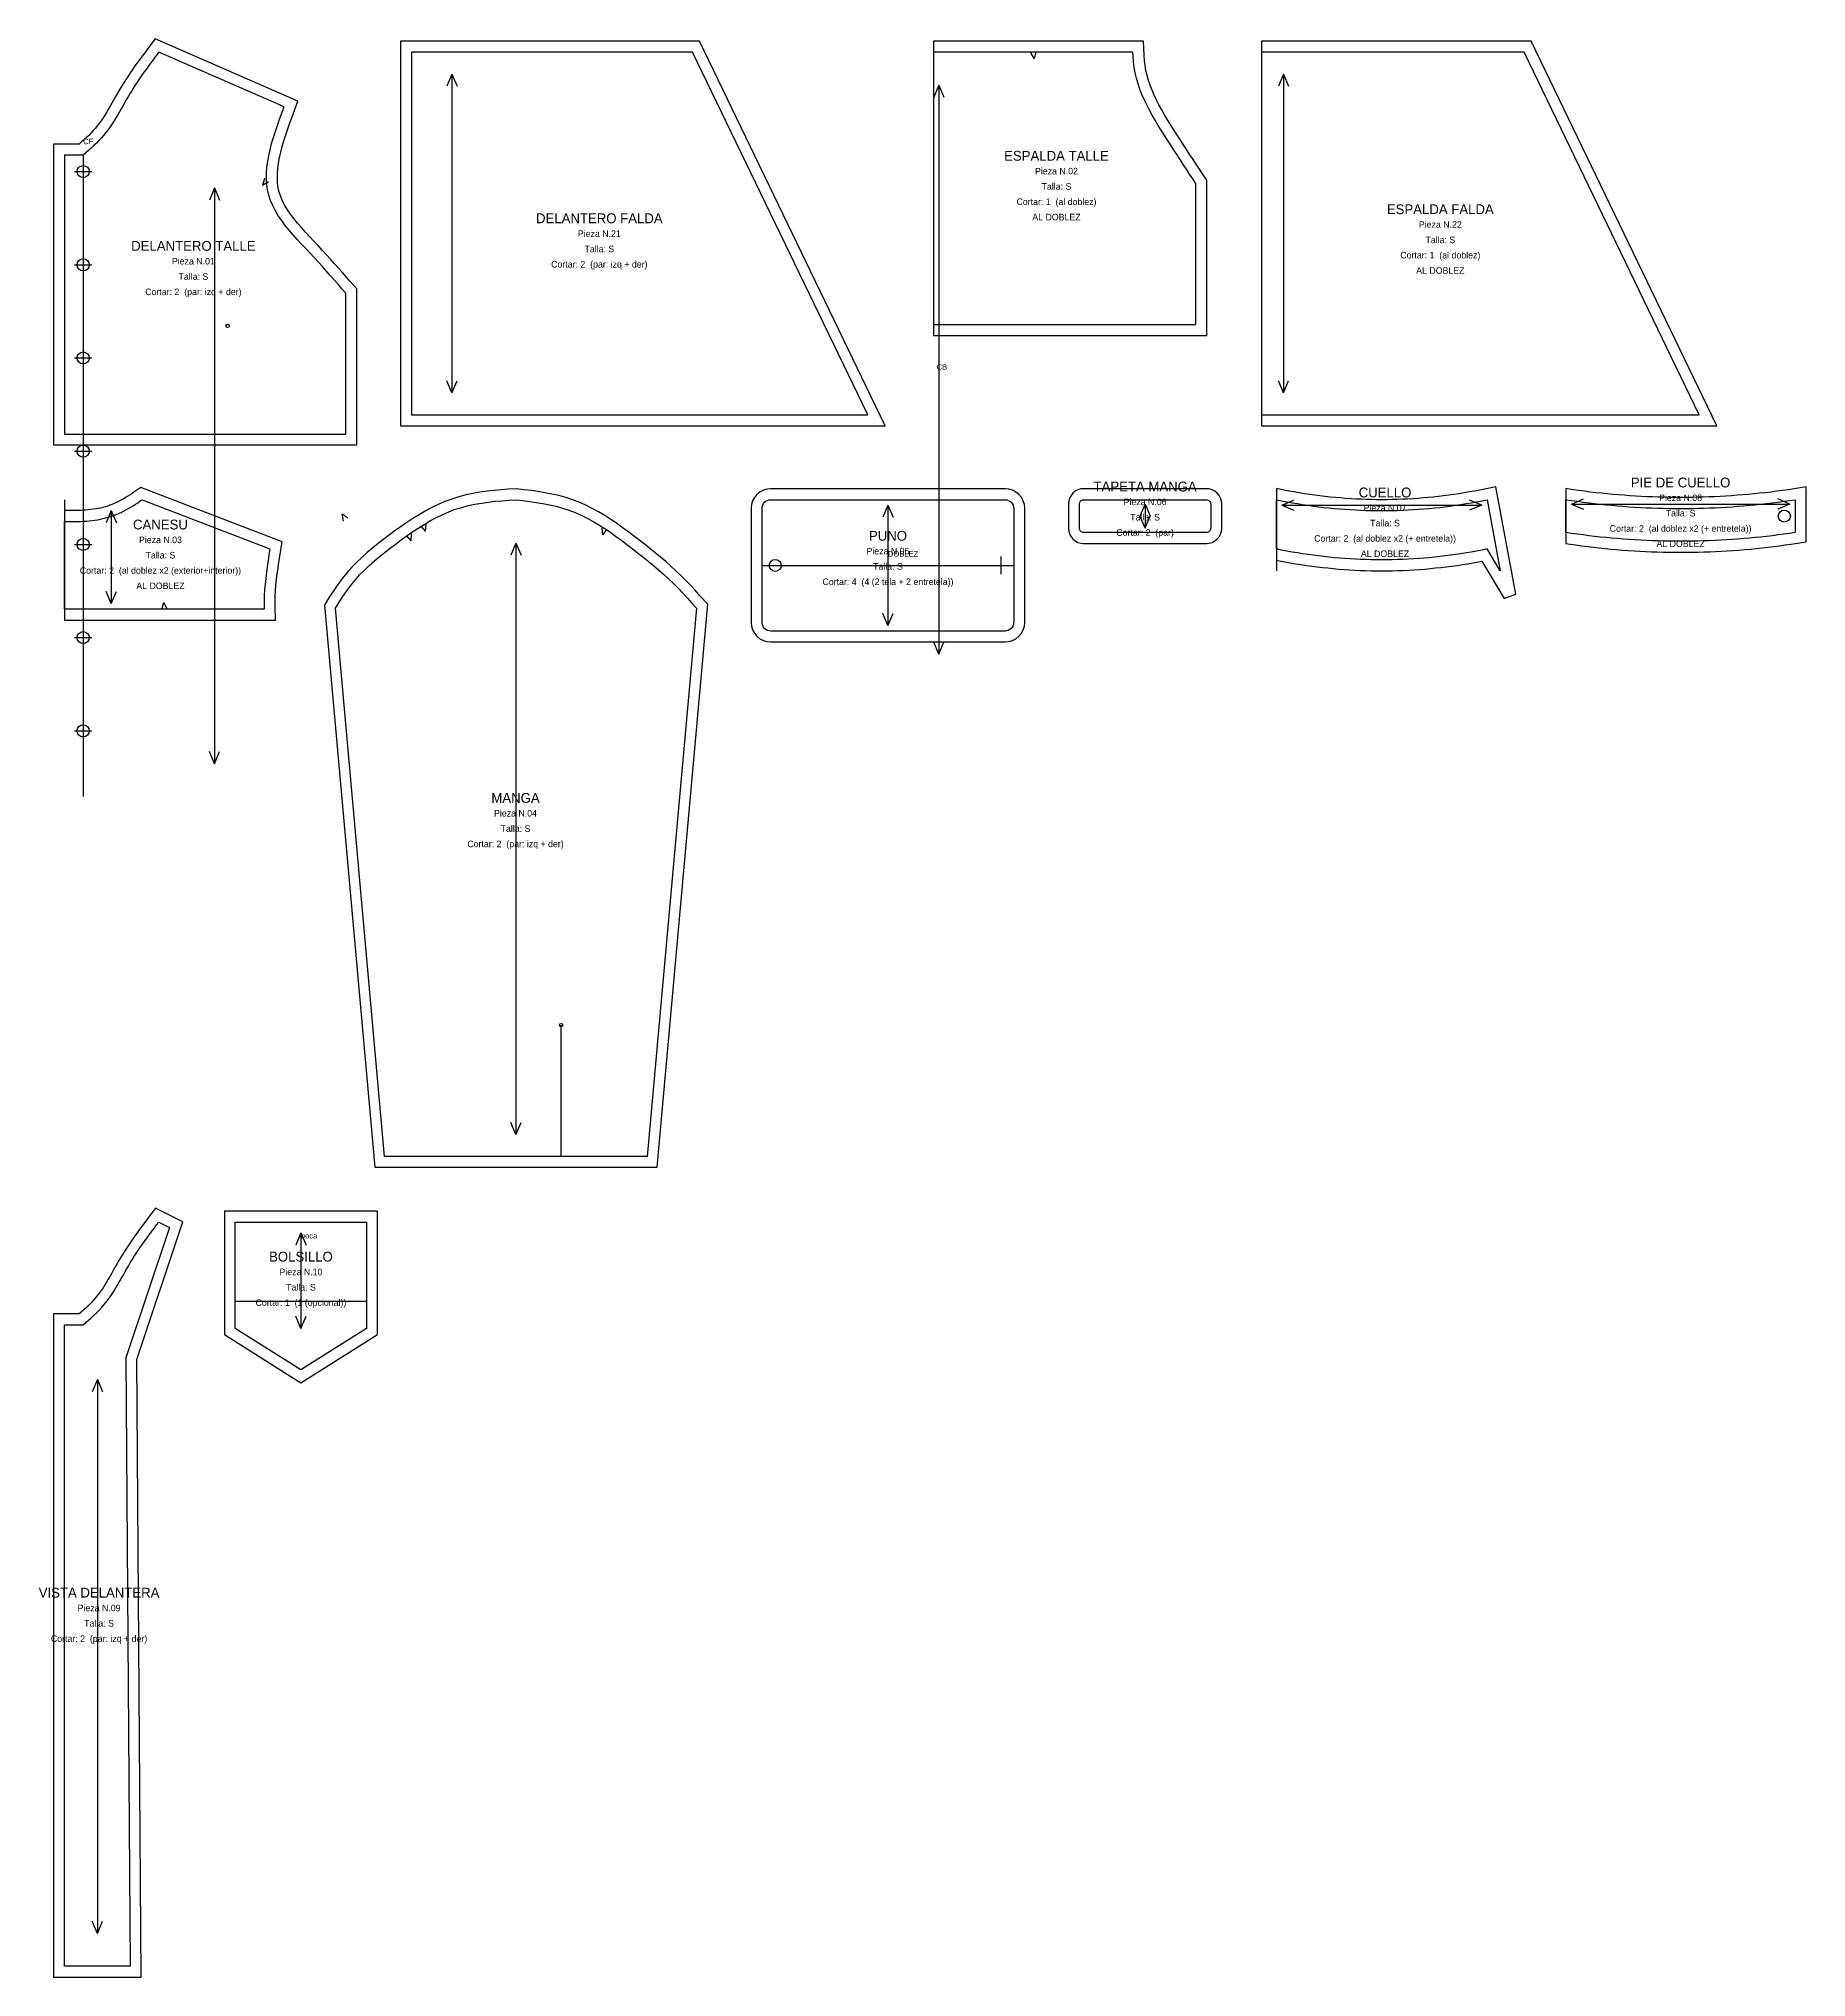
# Model space of a CAD drawing. Header units: centimetres. Extents: x -2 to 159, y -176 to 1.
import ezdxf
from ezdxf.enums import TextEntityAlignment as Align

# ---------------------------------------------------------------- set-up
doc = ezdxf.new("R2010")
doc.units = ezdxf.units.CM
for name, color, linetype in [('BOTONES', 30, 'Continuous'), ('CENTROS', 5, 'Continuous'), ('CONSTRUCCION', 8, 'Continuous'), ('CORTE', 1, 'Continuous'), ('COSTURA', 3, 'Continuous'), ('DOBLEZ', 6, 'Continuous'), ('HILO', 2, 'Continuous'), ('OJAL', 200, 'Continuous'), ('PIQUETES', 4, 'Continuous'), ('REFERENCIAS', 9, 'Continuous'), ('TEXTOS', 7, 'Continuous')]:
    doc.layers.add(name, color=color, linetype=linetype)

msp = doc.modelspace()

# ---------------------------------------------------------------- linework, layer by layer
at = {"layer": 'BOTONES'}
for centre in [(1.7, -10.9), (1.7, -19.42), (1.7, -27.93), (1.7, -36.45), (157.17, -42.38), (1.7, -44.97), (64.95, -46.88), (1.7, -53.48), (1.7, -62)]:
    msp.add_circle(centre, 0.55, dxfattribs=at)
at = {"layer": 'CENTROS'}
for centre in [(14.9, -25), (45.38, -88.88)]:
    msp.add_circle(centre, 0.15, dxfattribs=at)
at = {"layer": 'CONSTRUCCION'}
for p, q in [((1.7, -9.4), (1.7, -68)), ((63.75, -46.88), (86.75, -46.88)), ((45.38, -100.88), (45.38, -88.88)), ((15.6, -114.1), (27.6, -114.1))]:
    msp.add_line(p, q, dxfattribs=at)
at = {"layer": 'CORTE'}
for points in [[(-1, -8.4), (-1, -35.88), (26.7, -35.88), (26.7, -21.62), (26.1, -20.94), (25.75, -20.54), (25.39, -20.13), (25.03, -19.72), (24.67, -19.32), (24.3, -18.91), (23.93, -18.5), (23.55, -18.08), (23.16, -17.67), (22.77, -17.26), (22.38, -16.84), (22.01, -16.43), (21.64, -16.02), (21.29, -15.61), (20.96, -15.2), (20.65, -14.8), (20.38, -14.39), (20.13, -13.99), (19.92, -13.59), (19.75, -13.19), (19.62, -12.79), (19.53, -12.39), (19.47, -11.97), (19.45, -11.53), (19.45, -11.08), (19.49, -10.61), (19.55, -10.13), (19.64, -9.64), (19.75, -9.13), (19.89, -8.62), (20.04, -8.09), (20.21, -7.55), (20.39, -7.01), (20.59, -6.46), (20.79, -5.91), (21.32, -4.46), (8.27, 1.23), (7.6, 0.34), (7.41, 0.08), (7.21, -0.19), (7.02, -0.45), (6.82, -0.72), (6.63, -0.98), (6.43, -1.25), (6.24, -1.53), (6.05, -1.8), (5.86, -2.08), (5.68, -2.36), (5.49, -2.64), (5.31, -2.93), (5.14, -3.22), (4.96, -3.51), (4.8, -3.8), (4.63, -4.09), (4.47, -4.38), (4.31, -4.66), (4.15, -4.94), (3.99, -5.22), (3.83, -5.49), (3.67, -5.75), (3.51, -6), (3.34, -6.25), (3.17, -6.49), (2.99, -6.72), (2.81, -6.94), (2.62, -7.16), (2.42, -7.37), (2.21, -7.59), (1.99, -7.8), (1.76, -8.01), (1.52, -8.22), (1.32, -8.4), (-1, -8.4)], [(74.99, -34.12), (58.03, 1), (30.7, 1), (30.7, -34.12), (74.99, -34.12)], [(103.66, -10.58), (103.37, -10.14), (103.08, -9.7), (102.79, -9.27), (102.5, -8.83), (102.21, -8.38), (101.92, -7.94), (101.64, -7.5), (101.35, -7.05), (101.07, -6.6), (100.79, -6.16), (100.52, -5.71), (100.27, -5.26), (100.02, -4.81), (99.8, -4.37), (99.58, -3.92), (99.39, -3.47), (99.22, -3.02), (99.06, -2.57), (98.94, -2.13), (98.83, -1.68), (98.75, -1.22), (98.69, -0.76), (98.65, -0.28), (98.6, 1), (79.4, 1), (79.4, -25.88), (104.4, -25.88), (104.4, -11.7), (103.94, -11.01), (103.66, -10.58)], [(134.03, 1), (109.4, 1), (109.4, -34.12), (150.99, -34.12), (134.03, 1)], [(19.24, -50.68), (19.23, -50.2), (19.25, -49.7), (19.28, -49.2), (19.32, -48.69), (19.37, -48.18), (19.44, -47.66), (19.51, -47.13), (19.58, -46.6), (19.67, -46.07), (19.87, -44.74), (6.97, -39.76), (6.33, -40.19), (6.13, -40.33), (5.93, -40.46), (5.73, -40.59), (5.53, -40.71), (5.34, -40.83), (5.14, -40.93), (4.94, -41.04), (4.74, -41.13), (4.54, -41.22), (4.33, -41.31), (4.12, -41.39), (3.91, -41.46), (3.7, -41.53), (3.49, -41.59), (3.27, -41.64), (3.06, -41.69), (2.84, -41.73), (2.62, -41.76), (2.39, -41.79), (2.17, -41.82), (1.94, -41.84), (1.71, -41.85), (1.47, -41.86), (1.23, -41.87), (0.99, -41.88), (0.75, -41.88), (0.5, -41.88), (0.25, -41.88), (0, -41.88), (0, -51.88), (19.28, -51.88), (19.24, -50.68)], [(28.34, -101.88), (54.17, -101.88), (58.78, -50.44), (58.07, -49.65), (57.65, -49.19), (57.22, -48.73), (56.78, -48.27), (56.33, -47.82), (55.87, -47.39), (55.41, -46.96), (54.94, -46.54), (54.46, -46.13), (53.97, -45.73), (53.48, -45.33), (52.99, -44.94), (52.49, -44.55), (51.99, -44.17), (51.48, -43.79), (50.97, -43.41), (50.45, -43.04), (49.91, -42.68), (49.36, -42.33), (48.8, -42), (48.23, -41.68), (47.64, -41.39), (47.04, -41.12), (46.42, -40.89), (45.8, -40.69), (45.16, -40.51), (44.53, -40.37), (43.89, -40.25), (43.26, -40.14), (42.63, -40.05), (42, -39.97), (41.28, -39.88), (40.54, -39.93), (39.9, -39.98), (39.26, -40.04), (38.61, -40.11), (37.96, -40.2), (37.31, -40.31), (36.67, -40.45), (36.02, -40.61), (35.38, -40.82), (34.76, -41.05), (34.14, -41.31), (33.55, -41.6), (32.96, -41.92), (32.39, -42.25), (31.83, -42.6), (31.28, -42.96), (30.75, -43.33), (30.22, -43.71), (29.7, -44.09), (29.18, -44.48), (28.66, -44.88), (28.16, -45.29), (27.66, -45.71), (27.17, -46.15), (26.69, -46.61), (26.23, -47.08), (25.79, -47.57), (25.36, -48.09), (24.97, -48.63), (24.6, -49.17), (24.25, -49.71), (23.74, -50.53), (28.34, -101.88)], [(62.75, -52.13), (62.78, -52.43), (62.88, -52.77), (63.05, -53.08), (63.27, -53.36), (63.54, -53.58), (63.86, -53.75), (64.19, -53.85), (64.5, -53.88), (85.99, -53.88), (86.3, -53.85), (86.64, -53.75), (86.95, -53.58), (87.22, -53.36), (87.45, -53.08), (87.61, -52.77), (87.72, -52.43), (87.75, -52.13), (87.75, -41.63), (87.72, -41.33), (87.61, -40.99), (87.45, -40.68), (87.22, -40.4), (86.95, -40.18), (86.64, -40.01), (86.3, -39.91), (85.99, -39.88), (64.5, -39.88), (64.19, -39.91), (63.86, -40.01), (63.54, -40.18), (63.27, -40.4), (63.05, -40.68), (62.88, -40.99), (62.78, -41.33), (62.75, -41.63), (62.75, -52.13)], [(91.75, -43.53), (91.77, -43.75), (91.85, -44.02), (91.98, -44.26), (92.15, -44.47), (92.37, -44.65), (92.61, -44.78), (92.87, -44.86), (93.1, -44.88), (104.39, -44.88), (104.62, -44.86), (104.88, -44.78), (105.13, -44.65), (105.34, -44.47), (105.51, -44.26), (105.64, -44.02), (105.72, -43.75), (105.75, -43.53), (105.75, -41.23), (105.72, -41.01), (105.64, -40.74), (105.51, -40.5), (105.34, -40.29), (105.13, -40.11), (104.88, -39.98), (104.62, -39.9), (104.39, -39.88), (93.1, -39.88), (92.87, -39.9), (92.61, -39.98), (92.37, -40.11), (92.15, -40.29), (91.98, -40.5), (91.85, -40.74), (91.77, -41.01), (91.75, -41.23), (91.75, -43.53)], [(111.53, -46.55), (112.02, -46.64), (112.51, -46.73), (113, -46.81), (113.49, -46.88), (113.98, -46.95), (114.47, -47.01), (114.97, -47.07), (115.46, -47.12), (115.95, -47.17), (116.44, -47.22), (116.93, -47.25), (117.43, -47.29), (117.92, -47.32), (118.41, -47.34), (118.9, -47.36), (119.39, -47.37), (119.89, -47.38), (120.38, -47.38), (120.87, -47.38), (121.36, -47.37), (121.85, -47.36), (122.35, -47.34), (122.84, -47.32), (123.33, -47.29), (123.82, -47.25), (124.31, -47.22), (124.81, -47.17), (125.3, -47.12), (125.79, -47.07), (126.28, -47.01), (126.77, -46.95), (127.26, -46.88), (127.76, -46.81), (128.25, -46.73), (128.74, -46.64), (129.23, -46.55), (129.51, -46.5), (131.57, -49.92), (132.62, -49.52), (130.81, -39.7), (129.33, -40), (128.86, -40.09), (128.39, -40.17), (127.92, -40.25), (127.45, -40.33), (126.98, -40.4), (126.5, -40.47), (126.03, -40.53), (125.56, -40.58), (125.09, -40.64), (124.62, -40.68), (124.15, -40.72), (123.68, -40.76), (123.21, -40.79), (122.73, -40.82), (122.26, -40.84), (121.79, -40.86), (121.32, -40.87), (120.85, -40.88), (120.38, -40.88), (119.91, -40.88), (119.44, -40.87), (118.96, -40.86), (118.49, -40.84), (118.02, -40.82), (117.55, -40.79), (117.08, -40.76), (116.61, -40.72), (116.14, -40.68), (115.67, -40.64), (115.19, -40.58), (114.72, -40.53), (114.25, -40.47), (113.78, -40.4), (113.31, -40.33), (112.84, -40.25), (112.36, -40.17), (111.89, -40.09), (111.42, -40), (110.75, -39.86), (110.75, -46.4), (111.03, -46.46), (111.53, -46.55)], [(138.12, -45.02), (138.65, -45.09), (139.19, -45.16), (139.72, -45.22), (140.25, -45.28), (140.78, -45.34), (141.31, -45.39), (141.84, -45.43), (142.37, -45.48), (142.91, -45.52), (143.44, -45.55), (143.97, -45.58), (144.5, -45.61), (145.03, -45.63), (145.56, -45.65), (146.1, -45.66), (146.63, -45.67), (147.16, -45.68), (147.69, -45.68), (148.22, -45.68), (148.76, -45.67), (149.29, -45.66), (149.82, -45.65), (150.35, -45.63), (150.88, -45.61), (151.41, -45.58), (151.95, -45.55), (152.48, -45.52), (153.01, -45.48), (153.54, -45.43), (154.07, -45.39), (154.6, -45.34), (155.14, -45.28), (155.67, -45.22), (156.2, -45.16), (156.73, -45.09), (157.26, -45.02), (157.79, -44.95), (159.17, -44.74), (159.17, -39.72), (157.51, -39.97), (156.99, -40.04), (156.47, -40.11), (155.96, -40.18), (155.44, -40.24), (154.92, -40.29), (154.41, -40.35), (153.89, -40.4), (153.37, -40.44), (152.86, -40.48), (152.34, -40.52), (151.82, -40.55), (151.31, -40.58), (150.79, -40.61), (150.27, -40.63), (149.76, -40.65), (149.24, -40.66), (148.72, -40.67), (148.21, -40.68), (147.69, -40.68), (147.18, -40.68), (146.66, -40.67), (146.14, -40.66), (145.63, -40.65), (145.11, -40.63), (144.59, -40.61), (144.08, -40.58), (143.56, -40.55), (143.04, -40.52), (142.53, -40.48), (142.01, -40.44), (141.49, -40.4), (140.98, -40.35), (140.46, -40.29), (139.94, -40.24), (139.43, -40.18), (138.91, -40.11), (138.39, -40.04), (137.88, -39.97), (137.21, -39.87), (137.21, -44.89), (137.59, -44.95), (138.12, -45.02)], [(-1, -175.88), (7.01, -175.88), (6.6, -119.44), (10.82, -106.87), (8.3, -105.61), (7.6, -106.54), (7.41, -106.8), (7.21, -107.07), (7.02, -107.33), (6.82, -107.6), (6.63, -107.86), (6.43, -108.13), (6.24, -108.41), (6.05, -108.68), (5.86, -108.96), (5.68, -109.24), (5.49, -109.52), (5.31, -109.81), (5.14, -110.1), (4.96, -110.39), (4.8, -110.68), (4.63, -110.97), (4.47, -111.26), (4.31, -111.54), (4.15, -111.82), (3.99, -112.1), (3.83, -112.37), (3.67, -112.63), (3.51, -112.88), (3.34, -113.13), (3.17, -113.37), (2.99, -113.6), (2.81, -113.82), (2.62, -114.04), (2.42, -114.25), (2.21, -114.47), (1.99, -114.68), (1.76, -114.89), (1.52, -115.1), (1.32, -115.28), (-1, -115.28), (-1, -175.88)], [(14.6, -117.15), (21.6, -121.56), (28.6, -117.15), (28.6, -105.88), (14.6, -105.88), (14.6, -117.15)]]:
    msp.add_lwpolyline(points, close=True, dxfattribs=at)
at = {"layer": 'COSTURA'}
for points in [[(25.7, -22), (25.35, -21.6), (25, -21.2), (24.64, -20.79), (24.28, -20.39), (23.92, -19.98), (23.56, -19.58), (23.19, -19.17), (22.81, -18.76), (22.43, -18.35), (22.04, -17.94), (21.65, -17.52), (21.27, -17.11), (20.89, -16.68), (20.52, -16.25), (20.17, -15.82), (19.84, -15.38), (19.53, -14.93), (19.26, -14.48), (19.02, -14.01), (18.82, -13.54), (18.66, -13.06), (18.55, -12.57), (18.48, -12.07), (18.45, -11.56), (18.45, -11.04), (18.49, -10.51), (18.56, -9.98), (18.66, -9.44), (18.78, -8.9), (18.92, -8.35), (19.08, -7.8), (19.26, -7.24), (19.45, -6.68), (19.65, -6.12), (19.85, -5.56), (20.06, -5), (8.6, 0), (8.4, -0.26), (8.21, -0.52), (8.02, -0.78), (7.82, -1.04), (7.63, -1.3), (7.44, -1.57), (7.25, -1.83), (7.06, -2.1), (6.88, -2.37), (6.69, -2.64), (6.51, -2.91), (6.34, -3.18), (6.16, -3.46), (5.99, -3.73), (5.83, -4.02), (5.66, -4.3), (5.5, -4.58), (5.34, -4.87), (5.18, -5.16), (5.02, -5.44), (4.85, -5.72), (4.69, -6), (4.52, -6.28), (4.34, -6.55), (4.16, -6.82), (3.97, -7.08), (3.78, -7.34), (3.57, -7.59), (3.36, -7.83), (3.14, -8.07), (2.91, -8.3), (2.67, -8.52), (2.43, -8.75), (2.19, -8.97), (1.95, -9.18), (1.7, -9.4), (0, -9.4), (0, -34.88), (25.7, -34.88)], [(31.7, -33.12), (73.4, -33.12), (57.4, 0), (31.7, 0)], [(103.4, -12), (103.11, -11.56), (102.82, -11.13), (102.53, -10.69), (102.24, -10.25), (101.96, -9.81), (101.67, -9.37), (101.38, -8.93), (101.09, -8.49), (100.8, -8.04), (100.51, -7.59), (100.22, -7.13), (99.94, -6.68), (99.66, -6.21), (99.39, -5.75), (99.14, -5.28), (98.9, -4.81), (98.67, -4.33), (98.46, -3.85), (98.28, -3.36), (98.11, -2.87), (97.97, -2.38), (97.85, -1.88), (97.76, -1.37), (97.7, -0.86), (97.66, -0.34), (97.64, 0), (79.4, 0), (79.4, -24.88), (103.4, -24.88)], [(109.4, -33.12), (149.4, -33.12), (133.4, 0), (109.4, 0)], [(0, -42.88), (0.25, -42.88), (0.5, -42.88), (0.76, -42.88), (1.01, -42.88), (1.26, -42.87), (1.51, -42.86), (1.76, -42.85), (2.01, -42.83), (2.26, -42.81), (2.51, -42.79), (2.76, -42.75), (3.01, -42.71), (3.25, -42.67), (3.5, -42.61), (3.74, -42.55), (3.99, -42.49), (4.23, -42.41), (4.46, -42.33), (4.7, -42.24), (4.93, -42.14), (5.16, -42.04), (5.39, -41.93), (5.61, -41.82), (5.83, -41.69), (6.05, -41.57), (6.26, -41.43), (6.47, -41.3), (6.68, -41.16), (6.89, -41.02), (7.1, -40.88), (18.76, -45.38), (18.68, -45.92), (18.6, -46.46), (18.52, -46.99), (18.44, -47.53), (18.38, -48.07), (18.32, -48.6), (18.28, -49.13), (18.25, -49.66), (18.23, -50.18), (18.24, -50.71), (18.24, -50.88), (0, -50.88)], [(24.76, -50.78), (25.09, -50.25), (25.43, -49.72), (25.78, -49.21), (26.15, -48.71), (26.55, -48.23), (26.96, -47.76), (27.4, -47.32), (27.85, -46.89), (28.31, -46.47), (28.79, -46.06), (29.29, -45.67), (29.79, -45.28), (30.29, -44.9), (30.8, -44.52), (31.32, -44.15), (31.84, -43.79), (32.37, -43.44), (32.91, -43.11), (33.45, -42.79), (34, -42.5), (34.56, -42.22), (35.13, -41.98), (35.71, -41.76), (36.3, -41.58), (36.89, -41.42), (37.5, -41.29), (38.12, -41.19), (38.74, -41.1), (39.36, -41.03), (39.99, -40.98), (40.62, -40.93), (41.25, -40.88), (41.87, -40.96), (42.49, -41.04), (43.11, -41.13), (43.72, -41.23), (44.32, -41.35), (44.92, -41.48), (45.51, -41.64), (46.09, -41.83), (46.66, -42.05), (47.22, -42.29), (47.77, -42.57), (48.31, -42.86), (48.84, -43.18), (49.36, -43.52), (49.88, -43.86), (50.39, -44.23), (50.89, -44.59), (51.39, -44.97), (51.88, -45.35), (52.37, -45.73), (52.86, -46.11), (53.34, -46.5), (53.81, -46.89), (54.28, -47.29), (54.74, -47.7), (55.19, -48.12), (55.64, -48.54), (56.07, -48.97), (56.5, -49.42), (56.92, -49.87), (57.33, -50.32), (57.75, -50.78), (53.25, -100.88), (29.25, -100.88)], [(63.75, -41.68), (63.76, -41.52), (63.81, -41.37), (63.88, -41.24), (63.98, -41.11), (64.1, -41.01), (64.24, -40.94), (64.39, -40.9), (64.55, -40.88), (85.95, -40.88), (86.1, -40.9), (86.25, -40.94), (86.39, -41.01), (86.51, -41.11), (86.61, -41.24), (86.68, -41.37), (86.73, -41.52), (86.75, -41.68), (86.75, -52.08), (86.73, -52.24), (86.68, -52.39), (86.61, -52.52), (86.51, -52.65), (86.39, -52.75), (86.25, -52.82), (86.1, -52.86), (85.95, -52.88), (64.55, -52.88), (64.39, -52.86), (64.24, -52.82), (64.1, -52.75), (63.98, -52.65), (63.88, -52.52), (63.81, -52.39), (63.76, -52.24), (63.75, -52.08)], [(92.75, -41.28), (92.75, -41.2), (92.78, -41.13), (92.81, -41.06), (92.86, -41), (92.92, -40.95), (92.99, -40.91), (93.07, -40.89), (93.15, -40.88), (104.35, -40.88), (104.42, -40.89), (104.5, -40.91), (104.57, -40.95), (104.63, -41), (104.68, -41.06), (104.72, -41.13), (104.74, -41.2), (104.75, -41.28), (104.75, -43.48), (104.74, -43.56), (104.72, -43.63), (104.68, -43.7), (104.63, -43.76), (104.57, -43.81), (104.5, -43.85), (104.42, -43.87), (104.35, -43.88), (93.15, -43.88), (93.07, -43.87), (92.99, -43.85), (92.92, -43.81), (92.86, -43.76), (92.81, -43.7), (92.78, -43.63), (92.75, -43.56), (92.75, -43.48)], [(110.75, -40.88), (111.23, -40.98), (111.71, -41.07), (112.19, -41.16), (112.67, -41.24), (113.15, -41.32), (113.64, -41.39), (114.12, -41.46), (114.6, -41.52), (115.08, -41.58), (115.56, -41.63), (116.04, -41.68), (116.52, -41.72), (117.01, -41.76), (117.49, -41.79), (117.97, -41.82), (118.45, -41.84), (118.93, -41.86), (119.41, -41.87), (119.9, -41.88), (120.38, -41.88), (120.86, -41.88), (121.34, -41.87), (121.82, -41.86), (122.3, -41.84), (122.79, -41.82), (123.27, -41.79), (123.75, -41.76), (124.23, -41.72), (124.71, -41.68), (125.19, -41.63), (125.68, -41.58), (126.16, -41.52), (126.64, -41.46), (127.12, -41.39), (127.6, -41.32), (128.08, -41.24), (128.56, -41.16), (129.05, -41.07), (129.53, -40.98), (130.01, -40.88), (131.21, -47.38), (130.01, -45.38), (129.53, -45.48), (129.05, -45.57), (128.56, -45.66), (128.08, -45.74), (127.6, -45.82), (127.12, -45.89), (126.64, -45.96), (126.16, -46.02), (125.68, -46.08), (125.19, -46.13), (124.71, -46.18), (124.23, -46.22), (123.75, -46.26), (123.27, -46.29), (122.79, -46.32), (122.3, -46.34), (121.82, -46.36), (121.34, -46.37), (120.86, -46.38), (120.38, -46.38), (119.9, -46.38), (119.41, -46.37), (118.93, -46.36), (118.45, -46.34), (117.97, -46.32), (117.49, -46.29), (117.01, -46.26), (116.52, -46.22), (116.04, -46.18), (115.56, -46.13), (115.08, -46.08), (114.6, -46.02), (114.12, -45.96), (113.64, -45.89), (113.15, -45.82), (112.67, -45.74), (112.19, -45.66), (111.71, -45.57), (111.23, -45.48), (110.75, -45.38)], [(137.21, -40.88), (137.73, -40.96), (138.26, -41.03), (138.78, -41.1), (139.31, -41.17), (139.83, -41.23), (140.35, -41.29), (140.88, -41.34), (141.4, -41.39), (141.93, -41.44), (142.45, -41.48), (142.97, -41.52), (143.5, -41.55), (144.02, -41.58), (144.55, -41.61), (145.07, -41.63), (145.6, -41.65), (146.12, -41.66), (146.64, -41.67), (147.17, -41.68), (147.69, -41.68), (148.22, -41.68), (148.74, -41.67), (149.26, -41.66), (149.79, -41.65), (150.31, -41.63), (150.84, -41.61), (151.36, -41.58), (151.88, -41.55), (152.41, -41.52), (152.93, -41.48), (153.46, -41.44), (153.98, -41.39), (154.51, -41.34), (155.03, -41.29), (155.55, -41.23), (156.08, -41.17), (156.6, -41.1), (157.13, -41.03), (157.65, -40.96), (158.17, -40.88), (158.17, -43.88), (157.65, -43.96), (157.13, -44.03), (156.6, -44.1), (156.08, -44.17), (155.55, -44.23), (155.03, -44.29), (154.51, -44.34), (153.98, -44.39), (153.46, -44.44), (152.93, -44.48), (152.41, -44.52), (151.88, -44.55), (151.36, -44.58), (150.84, -44.61), (150.31, -44.63), (149.79, -44.65), (149.26, -44.66), (148.74, -44.67), (148.22, -44.68), (147.69, -44.68), (147.17, -44.68), (146.64, -44.67), (146.12, -44.66), (145.6, -44.65), (145.07, -44.63), (144.55, -44.61), (144.02, -44.58), (143.5, -44.55), (142.97, -44.52), (142.45, -44.48), (141.93, -44.44), (141.4, -44.39), (140.88, -44.34), (140.35, -44.29), (139.83, -44.23), (139.31, -44.17), (138.78, -44.1), (138.26, -44.03), (137.73, -43.96), (137.21, -43.88)], [(0, -116.28), (1.7, -116.28), (1.95, -116.06), (2.19, -115.85), (2.43, -115.63), (2.67, -115.4), (2.91, -115.18), (3.14, -114.95), (3.36, -114.71), (3.57, -114.47), (3.78, -114.22), (3.97, -113.96), (4.16, -113.7), (4.34, -113.43), (4.52, -113.16), (4.69, -112.88), (4.85, -112.6), (5.02, -112.32), (5.18, -112.04), (5.34, -111.75), (5.5, -111.46), (5.66, -111.18), (5.83, -110.9), (5.99, -110.61), (6.16, -110.34), (6.34, -110.06), (6.51, -109.79), (6.69, -109.52), (6.88, -109.25), (7.06, -108.98), (7.25, -108.71), (7.44, -108.45), (7.63, -108.18), (7.82, -107.92), (8.02, -107.66), (8.21, -107.4), (8.4, -107.14), (8.6, -106.88), (9.6, -107.38), (5.6, -119.28), (6, -174.88), (0, -174.88)], [(15.6, -106.88), (27.6, -106.88), (27.6, -116.6), (21.6, -120.38), (15.6, -116.6)]]:
    msp.add_lwpolyline(points, close=True, dxfattribs=at)
at = {"layer": 'DOBLEZ'}
for p, q in [((79.4, 0), (79.4, -24.88)), ((109.4, 0), (109.4, -33.12)), ((0, -40.88), (0, -50.88)), ((110.75, -40.88), (110.75, -47.38)), ((137.21, -40.88), (137.21, -44.68))]:
    msp.add_line(p, q, dxfattribs=at)
at = {"layer": 'HILO'}
for p, q in [((35.4, -2), (34.93, -3.11)), ((35.4, -2), (35.4, -31.12)), ((35.4, -2), (35.87, -3.11)), ((79.9, -3), (79.43, -4.11)), ((79.9, -3), (79.9, -55)), ((79.9, -3), (80.37, -4.11)), ((111.4, -2), (110.93, -3.11)), ((111.4, -2), (111.4, -31.12)), ((111.4, -2), (111.87, -3.11)), ((13.7, -12.4), (13.23, -13.51)), ((13.7, -12.4), (13.7, -65)), ((13.7, -12.4), (14.17, -13.51)), ((35.4, -31.12), (34.93, -30.01)), ((35.4, -31.12), (35.87, -30.01)), ((111.4, -31.12), (110.93, -30.01)), ((111.4, -31.12), (111.87, -30.01)), ((4.26, -41.88), (3.79, -42.99)), ((4.26, -41.88), (4.26, -50.38)), ((4.26, -41.88), (4.73, -42.99)), ((75.25, -41.38), (74.78, -42.49)), ((75.25, -41.38), (75.25, -52.38)), ((75.25, -41.38), (75.71, -42.49)), ((98.75, -41.28), (98.28, -42.39)), ((98.75, -43.48), (98.28, -42.37)), ((98.75, -41.28), (98.75, -43.48)), ((98.75, -41.28), (99.21, -42.39)), ((98.75, -43.48), (99.21, -42.37)), ((111.25, -41.38), (112.35, -40.91)), ((111.25, -41.38), (129.51, -41.38)), ((111.25, -41.38), (112.35, -41.85)), ((129.51, -41.38), (128.4, -40.91)), ((129.51, -41.38), (128.4, -41.85)), ((137.71, -41.28), (138.82, -40.81)), ((137.71, -41.28), (157.67, -41.28)), ((137.71, -41.28), (138.82, -41.75)), ((157.67, -41.28), (156.57, -40.81)), ((157.67, -41.28), (156.57, -41.75)), ((41.25, -44.84), (40.79, -45.95)), ((41.25, -44.84), (41.25, -98.88)), ((41.25, -44.84), (41.72, -45.95)), ((4.26, -50.38), (3.79, -49.27)), ((4.26, -50.38), (4.73, -49.27)), ((75.25, -52.38), (74.78, -51.27)), ((75.25, -52.38), (75.71, -51.27)), ((79.9, -55), (79.43, -53.89)), ((79.9, -55), (80.37, -53.89)), ((13.7, -65), (13.23, -63.89)), ((13.7, -65), (14.17, -63.89)), ((41.25, -98.88), (40.79, -97.77)), ((41.25, -98.88), (41.72, -97.77)), ((21.6, -107.88), (21.13, -108.99)), ((21.6, -107.88), (21.6, -116.6)), ((21.6, -107.88), (22.07, -108.99)), ((21.6, -116.6), (21.13, -115.49)), ((21.6, -116.6), (22.07, -115.49)), ((3, -121.28), (2.53, -122.39)), ((3, -121.28), (3, -171.88)), ((3, -121.28), (3.47, -122.39)), ((3, -171.88), (2.53, -170.77)), ((3, -171.88), (3.47, -170.77))]:
    msp.add_line(p, q, dxfattribs=at)
at = {"layer": 'OJAL'}
for p, q in [((0.9, -10.9), (2.5, -10.9)), ((0.9, -19.42), (2.5, -19.42)), ((0.9, -27.93), (2.5, -27.93)), ((0.9, -36.45), (2.5, -36.45)), ((0.9, -44.97), (2.5, -44.97)), ((85.55, -46.08), (85.55, -47.68)), ((0.9, -53.48), (2.5, -53.48)), ((0.9, -62), (2.5, -62))]:
    msp.add_line(p, q, dxfattribs=at)
at = {"layer": 'PIQUETES'}
for p, q in [((88.76, 0.04), (88.62, -0.59)), ((88.28, -0.04), (88.62, -0.59)), ((18.26, -11.54), (18.09, -12.16)), ((18.64, -11.83), (18.09, -12.16)), ((25.5, -42.83), (25.38, -42.19)), ((25.9, -42.57), (25.38, -42.19)), ((31.21, -44.15), (31.64, -44.63)), ((31.66, -43.99), (31.64, -44.63)), ((32.54, -43.26), (32.94, -43.77)), ((33, -43.12), (32.94, -43.77)), ((49.11, -43.44), (49.17, -44.08)), ((49.57, -43.57), (49.17, -44.08)), ((8.88, -50.9), (9.07, -50.28)), ((9.36, -50.86), (9.07, -50.28))]:
    msp.add_line(p, q, dxfattribs=at)

# ---------------------------------------------------------------- texts
at = {"layer": 'REFERENCIAS'}
for s, p in [('CF', (1.7, -8.4)), ('CB', (79.7, -29)), ('DOBLEZ', (75.25, -46.08)), ('boca', (21.6, -108.38))]:
    msp.add_text(s, height=0.5, dxfattribs=at).set_placement(p)
at = {"layer": 'TEXTOS'}
for s, height, p in [('ESPALDA TALLE', 0.9, (90.65, -9.46)), ('Pieza N.02', 0.6, (90.65, -10.86)), ('Talla: S', 0.6, (90.65, -12.26)), ('Cortar: 1  (al doblez)', 0.6, (90.65, -13.66)), ('ESPALDA FALDA', 0.9, (125.73, -14.34)), ('DELANTERO FALDA', 0.9, (48.87, -15.17)), ('AL DOBLEZ', 0.6, (90.65, -15.06)), ('Pieza N.22', 0.6, (125.73, -15.74)), ('DELANTERO TALLE', 0.9, (11.77, -17.69)), ('Pieza N.21', 0.6, (48.87, -16.57)), ('Talla: S', 0.6, (48.87, -17.97)), ('Talla: S', 0.6, (125.73, -17.14)), ('Pieza N.01', 0.6, (11.77, -19.09)), ('Cortar: 2  (par: izq + der)', 0.6, (48.87, -19.37)), ('Cortar: 1  (al doblez)', 0.6, (125.73, -18.54)), ('Talla: S', 0.6, (11.77, -20.49)), ('AL DOBLEZ', 0.6, (125.73, -19.94)), ('Cortar: 2  (par: izq + der)', 0.6, (11.77, -21.89)), ('PIE DE CUELLO', 0.9, (147.69, -39.31)), ('TAPETA MANGA', 0.9, (98.75, -39.68)), ('CUELLO', 0.9, (120.68, -40.22)), ('Pieza N.08', 0.6, (147.69, -40.71)), ('Pieza N.06', 0.6, (98.75, -41.08)), ('Talla: S', 0.6, (98.75, -42.48)), ('Pieza N.07', 0.6, (120.68, -41.62)), ('Talla: S', 0.6, (147.69, -42.11)), ('CANESU', 0.9, (8.76, -43.15)), ('Pieza N.03', 0.6, (8.76, -44.55)), ('PUNO', 0.9, (75.25, -44.18)), ('Cortar: 2  (par)', 0.6, (98.75, -43.88)), ('Cortar: 2  (al doblez x2 (+ entretela))', 0.6, (120.68, -44.42)), ('Talla: S', 0.6, (120.68, -43.02)), ('Cortar: 2  (al doblez x2 (+ entretela))', 0.6, (147.69, -43.51)), ('Talla: S', 0.6, (8.76, -45.95)), ('Pieza N.05', 0.6, (75.25, -45.58)), ('AL DOBLEZ', 0.6, (120.68, -45.82)), ('AL DOBLEZ', 0.6, (147.69, -44.91)), ('Cortar: 2  (al doblez x2 (exterior+interior))', 0.6, (8.76, -47.35)), ('Talla: S', 0.6, (75.25, -46.98)), ('AL DOBLEZ', 0.6, (8.76, -48.75)), ('Cortar: 4  (4 (2 tela + 2 entretela))', 0.6, (75.25, -48.38)), ('MANGA', 0.9, (41.21, -68.13)), ('Pieza N.04', 0.6, (41.21, -69.53)), ('Talla: S', 0.6, (41.21, -70.93)), ('Cortar: 2  (par: izq + der)', 0.6, (41.21, -72.33)), ('BOLSILLO', 0.9, (21.6, -110.04)), ('Pieza N.10', 0.6, (21.6, -111.44)), ('Talla: S', 0.6, (21.6, -112.84)), ('Cortar: 1  (1 (opcional))', 0.6, (21.6, -114.24)), ('VISTA DELANTERA', 0.9, (3.15, -140.74)), ('Pieza N.09', 0.6, (3.15, -142.14)), ('Talla: S', 0.6, (3.15, -143.54)), ('Cortar: 2  (par: izq + der)', 0.6, (3.15, -144.94))]:
    msp.add_text(s, height=height, dxfattribs=at).set_placement(p, align=Align.MIDDLE_CENTER)

doc.saveas('drawing.dxf')
